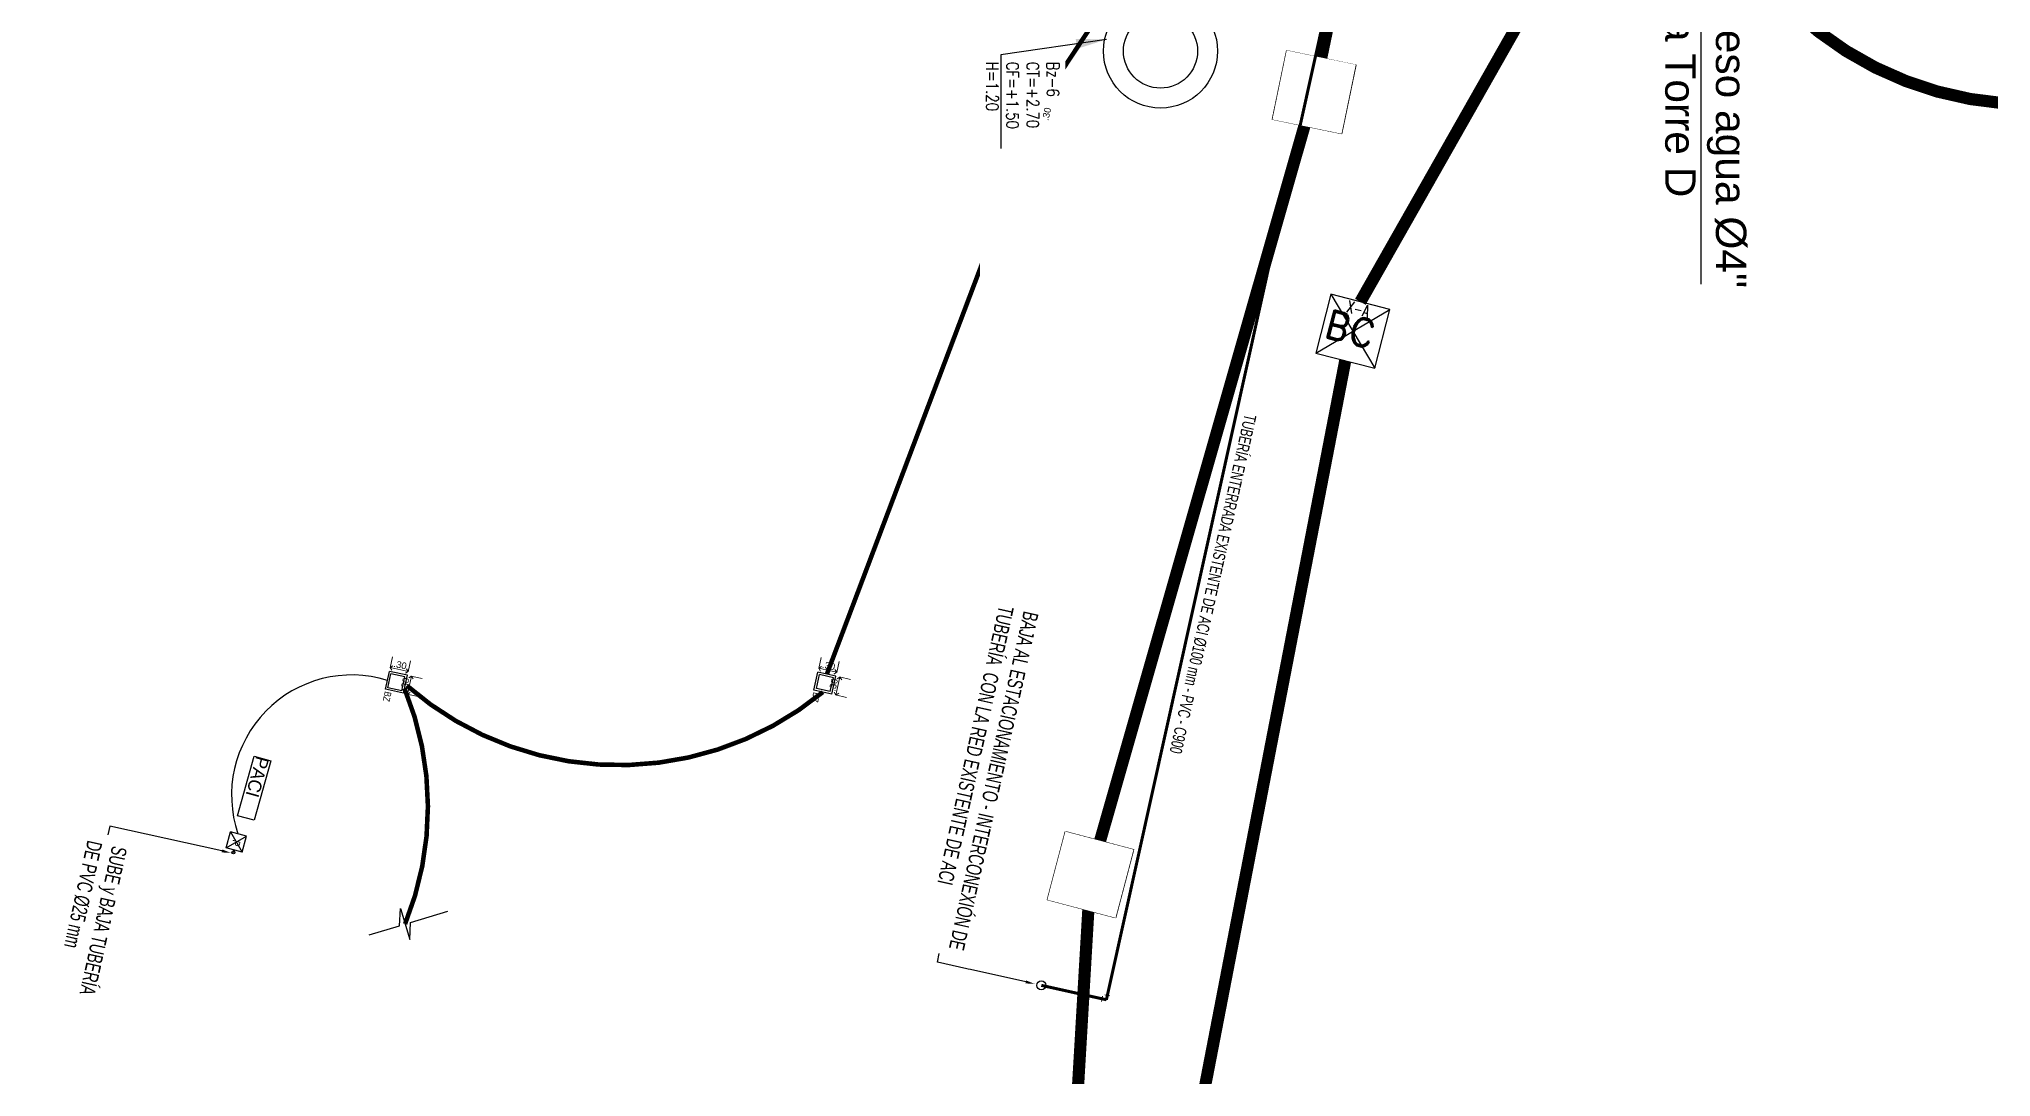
# Model space of a CAD drawing. Header units: inches. Extents: x 0 to 766, y -245 to 236.
# Drawn here: x 700.47 to 732.58, y 76.68 to 93.75 of the extents above; entities that cross this region are included whole.
import ezdxf
from ezdxf import colors
from ezdxf.entities.mleader import LeaderData, LeaderLine
from ezdxf.enums import TextEntityAlignment as Align
from ezdxf.math import Vec2, Vec3

# ---------------------------------------------------------------- set-up
doc = ezdxf.new("R2010")
doc.units = ezdxf.units.IN
doc.header["$MEASUREMENT"] = 0
doc.set_wipeout_variables(frame=1)
for name, pattern in [('DASHDOT', [1, 0.5, -0.25, 0, -0.25]), ('DASHED2', [0.375, 0.25, -0.125]), ('HIDDEN', [0.375, 0.25, -0.125]), ('TC_P10$0$HIDDEN', [0.375, 0.25, -0.125]), ('TG_P1$0$DASHDOT', [1, 0.5, -0.25, 0, -0.25])]:
    doc.linetypes.add(name, pattern=pattern)
doc.layers.get('DEFPOINTS').update_dxf_attribs({"color": 251, "lineweight": 9})
for name, color, linetype, lineweight in [('000 SOS 911 - ACCESORIOS ACI', 3, 'Continuous', 20), ('000 SOS 911 EQUIPOS', 5, 'Continuous', 25), ('000 SOS 911 IE-Alarmas Contra Incendio', 100, 'CONTRA_FUEGO', 25), ('000 SOS 911 Membrete', 255, 'Continuous', 18), ('000 SOS 911 TEXTOS ACI', 7, 'Continuous', 9), ('000 SOS 911 TUB. ENTERRADA  ACI', 5, 'DASHED2', 25), ('000 SOS 911 TUBERIA ACI', 1, 'Continuous', 25), ('A_Texto', 3, 'Continuous', 25), ('MQ.RECORRIDO DUCTO COMUN.', 30, 'HIDDEN', 40), ('MQ.TEXTOS GENERALES', 251, 'Continuous', 9)]:
    doc.layers.add(name, color=color, linetype=linetype, lineweight=lineweight)
for name, color, linetype in [('ARQ 04.09.19', 8, 'Continuous'), ('TEXTOS-AGUA', 7, 'Continuous'), ('Xref_Red Eléctrica Proyectada$0$Red Eléctrica', 3, 'Continuous'), ('Xref_Redes Externas de desagüe$0$Ref-Red de Alc$0$X-DIM', 40, 'Continuous'), ('Xref_Redes Externas de desagüe$0$Xref alcantarillado. colector', 6, 'Continuous')]:
    doc.layers.add(name, color=color, linetype=linetype)
doc.styles.add('ARIAL', font='arial.ttf')
doc.styles.add('ESC-50', font='romans.shx', dxfattribs={"width": 0.9, "height": 0.1})
doc.styles.add('FICO', font='bgothl.ttf')
doc.styles.add('MtXpl_Arial_Narrow', font='ARIALN.TTF')
doc.styles.add('PIPE', font='ARIALN.TTF', dxfattribs={"width": 0.8})
doc.styles.add('ROMAND', font='romand.shx', dxfattribs={"width": 0.8})
doc.styles.add('ROMANS', font='romans.shx', dxfattribs={"width": 0.8})
doc.styles.get("Standard").update_dxf_attribs({"font": 'arial.ttf'})
doc.styles.add('Xref_Redes Externas de desagüe$0$Ref-Red de Alc$0$GMI-texto', font='ROMANS', dxfattribs={"width": 0.75})
doc.styles.add('Xref_Redes Externas de desagüe$0$ROMANS', font='romans.shx', dxfattribs={"width": 0.8})
doc.linetypes.add('CONTRA_FUEGO', pattern='A,0.9,-0.15,["ACI",Standard,S=0.08,R=0,X=-0.08,Y=-0.03],-0.2', length=1.25)
doc.linetypes.add('Fire-50-Wall', pattern='A,0.5,-0.075,["I",ESC-50,S=1,R=0,X=-0.03,Y=-0.05],-0.05', length=0.625)
doc.dimstyles.new('SEGURIDAD_COTA MUROS_100', dxfattribs={"dimtxt": 0.11, "dimasz": 0.075, "dimexe": 0.18, "dimexo": 0.06, "dimgap": 0.02, "dimtad": 1, "dimzin": 4, "dimdsep": 46, "dimtxsty": 'ARIAL', "dimblk": 'OPEN90', "dimcen": 0.09, "dimdle": 0.1, "dimclrd": 7, "dimclre": 7, "dimclrt": 7, "dimadec": 0, "dimazin": 0, "dimtfac": 1, "dimtix": 1, "dimtofl": 0, "dimtmove": 2, "dimatfit": 2, "dimldrblk": 'OPEN90', "dimfxl": 0.3, "dimtolj": 1, "dimtzin": 0, "dimlwd": 9, "dimlwe": 9, "dimarcsym": 0})
doc.dimstyles.new('Xref_Redes Externas de desagüe$0$Ref-Red de Alc$0$GMI-Dim Style-Arch SC', dxfattribs={"dimscale": 0, "dimtxt": 2.5, "dimasz": 2.5, "dimexe": 1.5, "dimexo": 1, "dimgap": 1.25, "dimtad": 1, "dimtih": 1, "dimtoh": 1, "dimzin": 1, "dimdsep": 46, "dimtxsty": 'Xref_Redes Externas de desagüe$0$Ref-Red de Alc$0$GMI-texto', "dimcen": 0.09, "dimclrd": 256, "dimclre": 256, "dimclrt": 7, "dimazin": 0, "dimtfac": 1, "dimtix": 1, "dimtmove": 0, "dimatfit": 3, "dimfxl": 1, "dimtolj": 1, "dimarcsym": 0})

# ---------------------------------------------------------------- blocks, each defined once
blk = doc.blocks.new('Xref_Red Eléctrica Proyectada')
at = {"layer": 'Xref_Red Eléctrica Proyectada$0$Red Eléctrica', "const_width": 0.2, "elevation": 0.778}
for points in [[(227154.77, 8188099.606), (227160.371, 8188126.466)], [(227154.77, 8188099.606), (227151.091, 8188086.738), (227150.445, 8188075.692), (227164.023, 8188074.655)]]:
    blk.add_lwpolyline(points, dxfattribs=at)
at = {"layer": 'Xref_Red Eléctrica Proyectada$0$Red Eléctrica'}
for points, elevation in [([(227154.319, 8188100.291), (227155.455, 8188100.057), (227155.221, 8188098.921), (227154.085, 8188099.155)], 1.556), ([(227150.679, 8188087.447), (227151.8, 8188087.151), (227151.504, 8188086.029), (227150.383, 8188086.325)], 0.778)]:
    blk.add_lwpolyline(points, close=True, dxfattribs=dict(at, elevation=elevation))
for points in [[(227154.319, 8188100.291), (227155.455, 8188100.057), (227155.221, 8188098.921), (227154.085, 8188099.155)], [(227150.679, 8188087.447), (227151.8, 8188087.151), (227151.504, 8188086.029), (227150.383, 8188086.325)]]:
    blk.add_wipeout(points).translate(0, 0, 0.778).dxf.layer = 'Xref_Red Eléctrica Proyectada$0$Red Eléctrica'
blk = doc.blocks.new('SOS 911 Caja de Pase en Pared')
at = {"layer": '000 SOS 911 IE-Alarmas Contra Incendio', "color": 100}
for p, q in [((0.209, 0.209), (-0.209, 0.209)), ((-0.209, -0.209), (0.209, 0.209)), ((0.209, -0.209), (-0.209, 0.209)), ((-0.209, 0.209), (-0.209, -0.209)), ((0.209, 0.209), (0.209, -0.209)), ((0.209, -0.209), (-0.209, -0.209))]:
    blk.add_line(p, q, dxfattribs=at)
at = {"layer": '000 SOS 911 IE-Alarmas Contra Incendio', "color": 7, "insert": (-0.046, 0.103), "char_height": 0.20068, "attachment_point": 1}
blk.add_mtext_dynamic_manual_height_columns('{\\fArial Narrow|b0|i0|c0|p34;\\C171;P}', width=0.31885, gutter_width=1, heights=[0], dxfattribs=at)
blk = doc.blocks.new('_Open90')
at = {"color": 0, "linetype": 'ByBlock', "lineweight": -2}
for p, q in [((0, 0), (-1, 0)), ((-0.5, 0.5), (0, 0)), ((0, 0), (-0.5, -0.5))]:
    blk.add_line(p, q, dxfattribs=at)
blk = doc.blocks.new('*D317')
at = {"layer": '000 SOS 911 IE-Alarmas Contra Incendio', "color": 7, "lineweight": 9, "transparency": 16777216}
for p, q in [((13.273, 12.259), (13.458, 12.218)), ((13.208, 11.963), (13.392, 11.922)), ((13.266, 12.183), (13.233, 12.034))]:
    blk.add_line(p, q, dxfattribs=at)
at = {"layer": 'DEFPOINTS', "color": 0, "transparency": 16777216}
for p in [(13.215, 12.272, 0), (13.149, 11.976, 0), (13.217, 11.961)]:
    blk.add_point(p, dxfattribs=at)
at = {"layer": '000 SOS 911 IE-Alarmas Contra Incendio', "color": 7, "lineweight": 9, "transparency": 16777216}
for p, xscale, yscale, zscale, rotation in [((13.282, 12.257), 0.07500000000000001, 0.07500000000000001, 0.07500000000000001, 77.50376459182968), ((13.217, 11.961), 0.075, 0.075, 0.075, 257.5037645918297)]:
    blk.add_blockref('_Open90', p, dxfattribs=dict(at, xscale=xscale, yscale=yscale, zscale=zscale, rotation=rotation))
at = {"layer": '000 SOS 911 IE-Alarmas Contra Incendio', "color": 7, "transparency": 16777216, "insert": (13.175, 12.125), "char_height": 0.11, "attachment_point": 5, "rotation": 77.5038, "style": 'ARIAL'}
blk.add_mtext('\\A1;.30', dxfattribs=at)
blk = doc.blocks.new('*D318')
at = {"layer": '000 SOS 911 IE-Alarmas Contra Incendio', "color": 7, "lineweight": 9, "transparency": 16777216}
for p, q in [((12.932, 12.396), (12.971, 12.576)), ((13.155, 12.35), (13.006, 12.384)), ((13.228, 12.33), (13.267, 12.51))]:
    blk.add_line(p, q, dxfattribs=at)
at = {"layer": 'DEFPOINTS', "color": 0, "transparency": 16777216}
for p in [(12.919, 12.337, 0), (12.932, 12.4), (13.215, 12.272, 0)]:
    blk.add_point(p, dxfattribs=at)
at = {"layer": '000 SOS 911 IE-Alarmas Contra Incendio', "color": 7, "lineweight": 9, "transparency": 16777216, "xscale": 0.075, "yscale": 0.075, "zscale": 0.075}
for p, rotation in [((12.932, 12.4), 167.5037645918297), ((13.228, 12.334), 347.5037645918297)]:
    blk.add_blockref('_Open90', p, dxfattribs=dict(at, rotation=rotation))
at = {"layer": '000 SOS 911 IE-Alarmas Contra Incendio', "color": 7, "transparency": 16777216, "insert": (13.097, 12.441), "char_height": 0.11, "attachment_point": 5, "rotation": 347.5038, "style": 'ARIAL'}
blk.add_mtext('\\A1;.30', dxfattribs=at)
blk = doc.blocks.new('*D319')
at = {"layer": '000 SOS 911 IE-Alarmas Contra Incendio', "color": 7, "lineweight": 9, "transparency": 16777216}
for p, q in [((2.655, 2.586), (2.84, 2.545)), ((2.714, 2.807), (2.68, 2.657)), ((2.721, 2.882), (2.905, 2.841))]:
    blk.add_line(p, q, dxfattribs=at)
at = {"layer": 'DEFPOINTS', "color": 0, "transparency": 16777216}
for p in [(2.662, 2.895, 0), (2.596, 2.599, 0), (2.664, 2.584)]:
    blk.add_point(p, dxfattribs=at)
at = {"layer": '000 SOS 911 IE-Alarmas Contra Incendio', "color": 7, "lineweight": 9, "transparency": 16777216}
for p, xscale, yscale, zscale, rotation in [((2.664, 2.584), 0.075, 0.075, 0.075, 257.5037645918297), ((2.73, 2.88), 0.07500000000000001, 0.07500000000000001, 0.07500000000000001, 77.50376459182968)]:
    blk.add_blockref('_Open90', p, dxfattribs=dict(at, xscale=xscale, yscale=yscale, zscale=zscale, rotation=rotation))
at = {"layer": '000 SOS 911 IE-Alarmas Contra Incendio', "color": 7, "transparency": 16777216, "insert": (2.623, 2.749), "char_height": 0.11, "attachment_point": 5, "rotation": 77.5038, "style": 'ARIAL'}
blk.add_mtext('\\A1;.30', dxfattribs=at)
blk = doc.blocks.new('*D320')
at = {"layer": '000 SOS 911 IE-Alarmas Contra Incendio', "color": 7, "lineweight": 9, "transparency": 16777216}
for p, q in [((2.379, 3.019), (2.419, 3.199)), ((2.602, 2.974), (2.453, 3.007)), ((2.675, 2.954), (2.715, 3.133))]:
    blk.add_line(p, q, dxfattribs=at)
at = {"layer": 'DEFPOINTS', "color": 0, "transparency": 16777216}
for p in [(2.366, 2.961, 0), (2.38, 3.023), (2.662, 2.895, 0)]:
    blk.add_point(p, dxfattribs=at)
at = {"layer": '000 SOS 911 IE-Alarmas Contra Incendio', "color": 7, "lineweight": 9, "transparency": 16777216, "xscale": 0.075, "yscale": 0.075, "zscale": 0.075}
for p, rotation in [((2.38, 3.023), 167.5037645918297), ((2.676, 2.958), 347.5037645918297)]:
    blk.add_blockref('_Open90', p, dxfattribs=dict(at, rotation=rotation))
at = {"layer": '000 SOS 911 IE-Alarmas Contra Incendio', "color": 7, "transparency": 16777216, "insert": (2.544, 3.065), "char_height": 0.11, "attachment_point": 5, "rotation": 347.5038, "style": 'ARIAL'}
blk.add_mtext('\\A1;.30', dxfattribs=at)
blk = doc.blocks.new('01')
at = {"layer": '000 SOS 911 IE-Alarmas Contra Incendio', "color": 6, "linetype": 'Continuous'}
for p, q in [((763.415, -217.109), (762.974, -217.109)), ((762.974, -217.109), (762.974, -217.55)), ((763.365, -217.159), (763.024, -217.159)), ((763.024, -217.159), (763.024, -217.5)), ((763.365, -217.159), (763.365, -217.5)), ((763.415, -217.109), (763.415, -217.55)), ((763.415, -217.55), (762.974, -217.55)), ((763.365, -217.5), (763.024, -217.5))]:
    blk.add_line(p, q, dxfattribs=at)
at = {"layer": '000 SOS 911 IE-Alarmas Contra Incendio', "color": 6, "linetype": 'Continuous', "style": 'MtXpl_Arial_Narrow'}
blk.add_text('BZ', height=0.1634, dxfattribs=at).set_placement((763.455, -217.552))
blk = doc.blocks.new('*D323')
at = {"layer": '000 SOS 911 IE-Alarmas Contra Incendio', "color": 7, "lineweight": 9, "transparency": 16777216}
for p, q in [((9.702, 2.573), (9.886, 2.532)), ((9.76, 2.794), (9.727, 2.644)), ((9.767, 2.869), (9.952, 2.828))]:
    blk.add_line(p, q, dxfattribs=at)
at = {"layer": 'DEFPOINTS', "color": 0, "transparency": 16777216}
for p in [(9.643, 2.586, 0), (9.709, 2.882, 0), (9.711, 2.571)]:
    blk.add_point(p, dxfattribs=at)
at = {"layer": '000 SOS 911 IE-Alarmas Contra Incendio', "color": 7, "lineweight": 9, "transparency": 16777216}
for p, xscale, yscale, zscale, rotation in [((9.711, 2.571), 0.075, 0.075, 0.075, 257.5037645918297), ((9.776, 2.867), 0.07500000000000001, 0.07500000000000001, 0.07500000000000001, 77.50376459182968)]:
    blk.add_blockref('_Open90', p, dxfattribs=dict(at, xscale=xscale, yscale=yscale, zscale=zscale, rotation=rotation))
at = {"layer": '000 SOS 911 IE-Alarmas Contra Incendio', "color": 7, "transparency": 16777216, "insert": (9.669, 2.736), "char_height": 0.11, "attachment_point": 5, "rotation": 77.5038, "style": 'ARIAL'}
blk.add_mtext('\\A1;.30', dxfattribs=at)
blk = doc.blocks.new('*D324')
at = {"layer": '000 SOS 911 IE-Alarmas Contra Incendio', "color": 7, "lineweight": 9, "transparency": 16777216}
for p, q in [((9.426, 3.006), (9.465, 3.186)), ((9.649, 2.961), (9.5, 2.994)), ((9.722, 2.941), (9.761, 3.121))]:
    blk.add_line(p, q, dxfattribs=at)
at = {"layer": 'DEFPOINTS', "color": 0, "transparency": 16777216}
for p in [(9.413, 2.948, 0), (9.426, 3.01), (9.709, 2.882, 0)]:
    blk.add_point(p, dxfattribs=at)
at = {"layer": '000 SOS 911 IE-Alarmas Contra Incendio', "color": 7, "lineweight": 9, "transparency": 16777216, "xscale": 0.075, "yscale": 0.075, "zscale": 0.075}
for p, rotation in [((9.426, 3.01), 167.5037645918297), ((9.722, 2.945), 347.5037645918297)]:
    blk.add_blockref('_Open90', p, dxfattribs=dict(at, rotation=rotation))
at = {"layer": '000 SOS 911 IE-Alarmas Contra Incendio', "color": 7, "transparency": 16777216, "insert": (9.591, 3.052), "char_height": 0.11, "attachment_point": 5, "rotation": 347.5038, "style": 'ARIAL'}
blk.add_mtext('\\A1;.30', dxfattribs=at)
blk = doc.blocks.new('ACCS.ELBOW.90')
at = {"layer": '000 SOS 911 - ACCESORIOS ACI', "color": 100}
for p, q in [((0.098, 0.168), (-0.098, 0.168)), ((0.168, -0.098), (0.168, 0.098))]:
    blk.add_line(p, q, dxfattribs=at)
at = {"layer": '000 SOS 911 - ACCESORIOS ACI', "color": 9}
for p in [(0, 0.168), (0.168, 0)]:
    blk.add_line(p, (0, 0), dxfattribs=at)
blk = doc.blocks.new('BUZON DE COMUNICACIONES')
at = {"layer": 'ARQ 04.09.19', "color": 3, "elevation": -0.778}
blk.add_lwpolyline([(226542.92, 8188108.909), (226541.951, 8188109.158), (226541.703, 8188108.189), (226542.671, 8188107.941), (226542.92, 8188108.909)], dxfattribs=at)
at = {"layer": 'ARQ 04.09.19', "color": 7, "elevation": -0.778}
for points in [[(226541.951, 8188109.158), (226542.671, 8188107.941)], [(226541.703, 8188108.189), (226542.92, 8188108.909)]]:
    blk.add_lwpolyline(points, dxfattribs=at)
at = {"layer": 'MQ.RECORRIDO DUCTO COMUN.', "color": 30, "linetype": 'DASHDOT', "ltscale": 0.8, "true_color": 0xf8991e, "const_width": 0.2}
for points, elevation in [([(226542.436, 8188109.034), (226547.69, 8188118.29)], -0.778), ([(226542.187, 8188108.065), (226539.255, 8188092.895)], -0.414)]:
    blk.add_lwpolyline(points, dxfattribs=dict(at, elevation=elevation))
at = {"layer": 'A_Texto', "color": 10, "style": 'ROMAND'}
blk.add_text('BC', height=0.4688, rotation=345.593, dxfattribs=at).set_placement((226542.271, 8188108.584, -0.867), align=Align.MIDDLE)
at = {"layer": 'MQ.TEXTOS GENERALES', "style": 'ROMANS', "width": 0.7}
blk.add_text('X-A', height=0.1953, rotation=345.593, dxfattribs=at).set_placement((226542.216, 8188108.963, -0.778), align=Align.MIDDLE_LEFT)
blk = doc.blocks.new('red ext agua torre D')
at = {"layer": 'TEXTOS-AGUA', "elevation": 0}
blk.add_lwpolyline([(226552.127, 8188117.324), (226548.031, 8188114.825), (226548.031, 8188109.325)], dxfattribs=at)
at = {"layer": 'TEXTOS-AGUA', "insert": (226547.296, 8188108.48, 0), "char_height": 0.5, "width": 6.23001, "attachment_point": 9, "rotation": 270, "style": 'ARIAL'}
blk.add_mtext('\\pxql;Ingreso agua %%C4"\\P\\pt12;para Torre D', dxfattribs=at)
blk = doc.blocks.new('Xref_Redes Externas de desagüe$0$Buzon Proy')
at = {"color": 0}
for radius in [2, 1.3]:
    blk.add_circle((5.16, -1.532), radius, dxfattribs=at)
at = {"layer": 'DEFPOINTS'}
blk.add_lwpolyline([(0, 0), (0, 0)], dxfattribs=at)
blk = doc.blocks.new('DyA 240312')
at = {"layer": '000 SOS 911 IE-Alarmas Contra Incendio', "color": 159, "linetype": 'TG_P1$0$DASHDOT', "true_color": 0x22346e, "const_width": 0.075, "elevation": 0}
for points in [[(13.073, 12.303), (17.556, 19.084)], [(9.561, 2.915), (13, 12.009)]]:
    blk.add_lwpolyline(points, dxfattribs=at)
at = {"layer": '000 SOS 911 IE-Alarmas Contra Incendio', "color": 159, "linetype": 'TC_P10$0$HIDDEN', "true_color": 0x22346e, "const_width": 0.2, "elevation": 0.778, "flags": 128}
blk.add_lwpolyline([(23.734, 17.207, 0.410136), (30.011, 12.324, 6.448781)], format="xyb", dxfattribs=at)
at = {"layer": '000 SOS 911 IE-Alarmas Contra Incendio', "color": 159, "linetype": 'TG_P1$0$DASHDOT', "true_color": 0x22346e, "const_width": 0.075, "elevation": 0}
for points in [[(2.624, -1.195, 0.196702), (2.614, 2.679, -3.751237)], [(2.654, 2.725, 0.366536), (9.495, 2.619, -1.060406)]]:
    blk.add_lwpolyline(points, format="xyb", dxfattribs=at)
at = {"layer": '000 SOS 911 IE-Alarmas Contra Incendio', "elevation": 0}
blk.add_lwpolyline([(-0.198, -0.016), (-0.188, 0.022)], dxfattribs=at)
at = {"layer": '000 SOS 911 IE-Alarmas Contra Incendio'}
blk.add_circle((-0.198, -0.016, 0), 0.025, dxfattribs=at)
at = {"layer": '000 SOS 911 TUBERIA ACI', "color": 1, "elevation": 0}
blk.add_lwpolyline([(2.033, -1.372), (2.535, -1.222), (2.548, -0.941), (2.7, -1.449), (2.713, -1.168), (3.329, -0.984)], dxfattribs=at)
at = {"layer": '000 SOS 911 IE-Alarmas Contra Incendio', "xscale": 0.6556158984374996, "yscale": 0.6556158984374996, "zscale": 0.6556158984374996, "rotation": 254.8128414857264}
blk.add_blockref('SOS 911 Caja de Pase en Pared', (-0.152, 0.155, 0), dxfattribs=at)
at = {"layer": '000 SOS 911 Membrete', "color": 4, "linetype": 'Continuous', "xscale": 0.6866556266033178, "yscale": 0.6866556266033178, "zscale": 0.6866556266033178, "rotation": 257.503764591831}
for p in [(272.121, 491.504, 0), (261.568, 482.127, 0), (268.615, 482.114, 0)]:
    blk.add_blockref('01', p, dxfattribs=at)
at = {"layer": '000 SOS 911 EQUIPOS', "color": 1, "style": 'FICO'}
blk.add_text('PACI', height=0.2172, rotation=254.5375, dxfattribs=at).set_placement((0.181, 1.58, 164832.656))
at = {"layer": '000 SOS 911 IE-Alarmas Contra Incendio'}
for base, p1, p2, angle, picture, middle in [((12.932, 12.4, 0), (13.215, 12.272, 0), (12.919, 12.337, 0), 347.5038, '*D318', (13.097, 12.441, 0)), ((13.217, 11.961, 0), (13.215, 12.272, 0), (13.149, 11.976, 0), 257.5038, '*D317', (13.175, 12.125, 0)), ((2.38, 3.023, 0), (2.662, 2.895, 0), (2.366, 2.961, 0), 347.5038, '*D320', (2.544, 3.065, 0)), ((2.664, 2.584, 0), (2.662, 2.895, 0), (2.596, 2.599, 0), 257.5038, '*D319', (2.623, 2.749, 0)), ((9.426, 3.01, 0), (9.709, 2.882, 0), (9.413, 2.948, 0), 347.5038, '*D324', (9.591, 3.052, 0)), ((9.711, 2.571, 0), (9.709, 2.882, 0), (9.643, 2.586, 0), 257.5038, '*D323', (9.669, 2.736, 0))]:
    dim = blk.add_linear_dim(base=base, p1=p1, p2=p2, angle=angle, dimstyle='SEGURIDAD_COTA MUROS_100', dxfattribs=at)
    dim.commit()
    dim.dimension.update_dxf_attribs({"geometry": picture, "text_midpoint": middle})
at = {"layer": '000 SOS 911 TEXTOS ACI'}
ml = blk.add_multileader_mtext('Standard', dxfattribs=at)
ml.set_content('{\\H1.66667x;SUBE y BAJA TUBERÍA DE PVC %%C25 mm} ', color=256, style='PIPE')
ml.set_leader_properties(color=7)
ml.build(insert=Vec2(0, 0))
ml.multileader.update_dxf_attribs({"text_left_attachment_type": 2, "text_right_attachment_type": 2, "dogleg_length": 2, "arrow_head_size": 0.15})
ctx = ml.context
ctx.base_point, ctx.char_height, ctx.arrow_head_size, ctx.landing_gap_size, ctx.plane_origin, ctx.plane_x_axis, ctx.plane_y_axis = Vec3(-2.264, 0.273, 0), 0.15, 0.15, 0.15, Vec3(-2.531, -4.637, 0), Vec3(-0.216375, -0.97631), Vec3(0.97631, -0.216375)
ctx.left_attachment, ctx.right_attachment = 2, 2
notes = []
notes.append((ctx, [(1, (1, 1, 0), (-2.232, 0.416, 0), (-0.216375, -0.97631), 0.146, [(0, [(-0.241, -0.025, 0)], 0, [])])]))
ctx.mtext.insert, ctx.mtext.text_direction, ctx.mtext.rotation, ctx.mtext.width, ctx.mtext.defined_height, ctx.mtext.flow_direction = Vec3(-1.946, 0.049, 0), Vec3(-0.216375, -0.97631), 4.494289, 2.86536, 0.558, 5
ctx.mtext.has_bg_fill, ctx.mtext.bg_color, ctx.mtext.bg_scale_factor, ctx.mtext.bg_transparency, ctx.mtext.use_window_bg_color = 1, -1073741824, 2, 0, 1
for ctx, leaders in notes:
    for number, flags, end, landing, length, lines in leaders:
        leader = LeaderData()
        leader.index, (leader.has_last_leader_line, leader.has_dogleg_vector, leader.attachment_direction) = number, flags
        leader.last_leader_point, leader.dogleg_vector, leader.dogleg_length = Vec3(end), Vec3(landing), length
        for number, points, colour, breaks in lines:
            line = LeaderLine()
            line.index, line.vertices, line.color, line.breaks = number, Vec3.list(points), colors.encode_raw_color(colour), breaks
            leader.lines.append(line)
        ctx.leaders.append(leader)
at = {"layer": '000 SOS 911 EQUIPOS', "color": 1, "elevation": 0}
blk.add_lwpolyline([(0.414, 1.491), (0.143, 0.511), (-0.13, 0.586), (0.141, 1.566)], close=True, dxfattribs=at)
at = {"layer": '000 SOS 911 IE-Alarmas Contra Incendio', "linetype": 'Fire-50-Wall'}
blk.add_arc((1.748, 0.923, 0), 1.978, 72.7922, 198.6627, dxfattribs=at)
blk = doc.blocks.new('ACI 240312')
at = {"layer": '000 SOS 911 TUB. ENTERRADA  ACI', "color": 1, "lineweight": 30, "const_width": 0.05, "elevation": 0.778}
blk.add_lwpolyline([(4.178, -17.973), (8.009, -0.689)], dxfattribs=at)
at = {"layer": '000 SOS 911 TUBERIA ACI', "ltscale": 0.1}
blk.add_circle((3.108, -17.736, 0), 0.075, dxfattribs=at)
at = {"layer": '000 SOS 911 - ACCESORIOS ACI', "xscale": -0.4394526855468771, "yscale": 0.4394526855468736, "zscale": 0.4394526855468736, "rotation": 347.5011789133712}
blk.add_blockref('ACCS.ELBOW.90', (4.178, -17.973, 0), dxfattribs=at)
at = {"layer": '000 SOS 911 TEXTOS ACI', "insert": (6.647, -8.376, 1.136), "char_height": 0.2, "attachment_point": 1, "rotation": 257.4811, "style": 'PIPE'}
blk.add_mtext_dynamic_manual_height_columns('TUBERÍA ENTERRADA EXISTENTE DE ACI %%C100 mm - PVC - C900', width=8.17678, gutter_width=0.75, heights=[0], dxfattribs=at)
at = {"layer": '000 SOS 911 TEXTOS ACI'}
ml = blk.add_multileader_mtext('Standard', dxfattribs=at)
ml.set_content('{\\H1.66667x;BAJA AL ESTACIONAMIENTO - INTERCONEXIÓN DE TUBERÍA  CON LA RED EXISTENTE DE ACI}', color=256, style='PIPE')
ml.set_leader_properties(color=7)
ml.build(insert=Vec2(0, 0))
ml.multileader.update_dxf_attribs({"text_left_attachment_type": 2, "text_right_attachment_type": 2, "dogleg_length": 2, "arrow_head_size": 0.15})
ctx = ml.context
ctx.base_point, ctx.char_height, ctx.arrow_head_size, ctx.landing_gap_size, ctx.plane_origin, ctx.plane_x_axis, ctx.plane_y_axis = Vec3(2.722, -11.395, 0), 0.15, 0.15, 0.15, Vec3(3.264, -12.651, 0), Vec3(-0.216761, -0.976225), Vec3(0.976225, -0.216761)
ctx.left_attachment, ctx.right_attachment = 2, 2
notes = []
notes.append((ctx, [(1, (1, 1, 0), (1.398, -17.356, 0), (0.216761, 0.976225), 0.146, [(0, [(2.998, -17.712, 0)], 0, [])])]))
ctx.mtext.insert, ctx.mtext.text_direction, ctx.mtext.rotation, ctx.mtext.width, ctx.mtext.defined_height, ctx.mtext.flow_direction = Vec3(3.064, -11.624, 0), Vec3(-0.216761, -0.976225), 4.493893, 5.8341, 0.558, 5
ctx.mtext.has_bg_fill, ctx.mtext.bg_color, ctx.mtext.bg_scale_factor, ctx.mtext.bg_transparency, ctx.mtext.use_window_bg_color = 1, -1073741824, 2, 0, 1
for ctx, leaders in notes:
    for number, flags, end, landing, length, lines in leaders:
        leader = LeaderData()
        leader.index, (leader.has_last_leader_line, leader.has_dogleg_vector, leader.attachment_direction) = number, flags
        leader.last_leader_point, leader.dogleg_vector, leader.dogleg_length = Vec3(end), Vec3(landing), length
        for number, points, colour, breaks in lines:
            line = LeaderLine()
            line.index, line.vertices, line.color, line.breaks = number, Vec3.list(points), colors.encode_raw_color(colour), breaks
            leader.lines.append(line)
        ctx.leaders.append(leader)
at = {"layer": '000 SOS 911 TUB. ENTERRADA  ACI', "color": 1, "lineweight": 30, "const_width": 0.05, "elevation": 0}
blk.add_lwpolyline([(3.108, -17.736), (4.178, -17.973)], dxfattribs=at)
blk = doc.blocks.new('Xref_Redes Externas de desagüe 240323')
at = {"layer": 'Xref_Redes Externas de desagüe$0$Xref alcantarillado. colector', "color": 40, "xscale": 0.4687499984727788, "yscale": 0.4687499984727788, "zscale": 0.4687499984727788, "rotation": 270}
blk.add_blockref('Xref_Redes Externas de desagüe$0$Buzon Proy', (227152.962, 8188102.699), dxfattribs=at)
at = {"insert": (227150.577, 8188100.104, 2.334), "char_height": 0.2, "attachment_point": 1, "rotation": 270, "style": 'Xref_Redes Externas de desagüe$0$ROMANS', "bg_fill": 2}
blk.add_mtext_dynamic_manual_height_columns('Bz-6\\PCT=+2.70\\PCF=+1.50\\PH=1.20', width=5.30517, gutter_width=1, heights=[4.407], dxfattribs=at)
at = {"layer": 'Xref_Redes Externas de desagüe$0$Ref-Red de Alc$0$X-DIM'}
blk.add_leader([(227151.356, 8188100.471, 2.334), (227149.618, 8188100.221, 2.334), (227149.618, 8188098.678, 2.334)], dimstyle='Xref_Redes Externas de desagüe$0$Ref-Red de Alc$0$GMI-Dim Style-Arch SC', override={"dimscale": 0.025, "dimasz": 20, "dimtad": 0}, dxfattribs=at)

msp = doc.modelspace()

# ---------------------------------------------------------------- block references
msp.add_blockref('Xref_Red Eléctrica Proyectada', (-226433.326, -8188006.73, -0.778))

# ---------------------------------------------------------------- next in the draw order: block references
at = {"layer": '000 SOS 911 EQUIPOS'}
msp.add_blockref('DyA 240312', (703.87, 80.391, 0), dxfattribs=at)

# ---------------------------------------------------------------- next in the draw order: block references
msp.add_blockref('ACI 240312', (713.85, 95.924), dxfattribs=at)

# ---------------------------------------------------------------- next in the draw order: block references
at = {"color": 1}
msp.add_blockref('red ext agua torre D', (-225820.228, -8188019.606, 0), dxfattribs=at)
at = {"layer": 'MQ.RECORRIDO DUCTO COMUN.', "color": 30, "linetype": 'ByBlock', "true_color": 0xf8991e}
msp.add_blockref('BUZON DE COMUNICACIONES', (-225820.231, -8188019.606, 0), dxfattribs=at)

# ---------------------------------------------------------------- next in the draw order: block references
msp.add_blockref('Xref_Redes Externas de desagüe 240323', (-226433.326, -8188006.73, -0.778))

doc.saveas('drawing.dxf')
